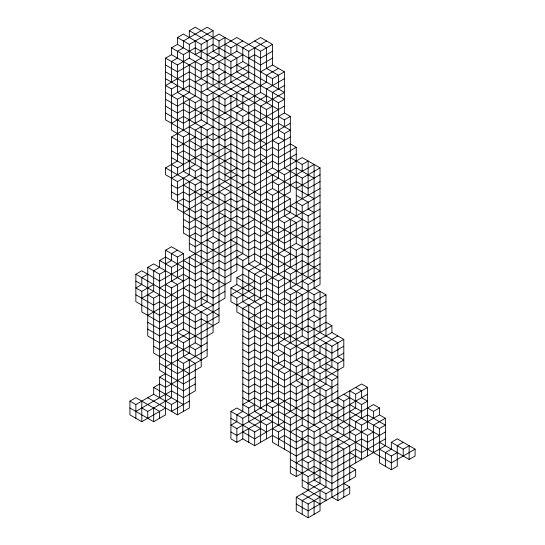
<?xml version="1.0" encoding="UTF-8"?>
<svg xmlns="http://www.w3.org/2000/svg" width="545" height="545" viewBox="0 0 545 545"><rect width="100%" height="100%" fill="white"/><g stroke="black" fill="none" stroke-linecap="round" stroke-linejoin="round"><path stroke-width="0.82" d="M272.5 58.117L260.619 64.978L236.857 51.257L213.088 64.978L177.445 44.397L177.445 37.537L183.386 34.11L201.207 44.397L219.029 34.11L248.738 51.257L266.56 40.97M189.326 37.537L189.326 30.677L195.267 27.25L219.029 40.97L224.969 37.537L224.969 85.558M224.969 71.838L219.029 75.271L207.148 68.411L201.207 71.838L171.505 54.691L171.505 47.831L177.445 44.397M290.322 123.293L254.678 143.873L248.738 140.44L242.797 143.873L230.91 137.013L224.969 140.44L213.088 133.58L201.207 140.44L165.564 119.859L165.564 58.117L171.505 54.691M177.445 37.537L189.326 44.397L213.088 30.677L213.088 51.257L230.91 61.551L242.797 54.691M171.505 47.831L183.386 54.691L195.267 47.831L230.91 68.411L242.797 61.551L272.5 78.698L284.381 71.838L284.381 112.999L290.322 116.432L290.322 191.895L272.5 202.181L266.56 198.755L254.678 205.615L219.029 185.034M165.564 58.117L177.445 64.978L189.326 58.117L201.207 64.978L219.029 54.691L219.029 40.97M207.148 54.691L236.857 37.544L260.619 51.257L272.5 44.397L272.5 64.978L260.619 71.838M224.969 44.397L230.91 47.831L242.797 40.97M266.56 95.852L248.738 106.139L189.326 71.838L165.564 85.558L171.505 88.992L177.445 85.558M171.505 95.852L189.326 85.558L207.148 95.852L248.738 71.838M195.267 82.132L219.029 68.411L254.678 88.992L266.56 82.132L266.56 75.271L278.441 68.411M165.564 92.418L177.445 99.279L189.326 92.418L189.326 64.978M165.564 71.838L183.386 82.132L189.326 78.698L201.207 85.558L207.148 82.132M248.738 58.117L254.678 54.691L260.619 58.117L272.5 51.257M201.207 92.418L248.738 64.978M177.445 64.978L177.445 92.418L195.267 102.712L201.207 99.279M171.505 123.293L183.386 116.432L207.148 130.153L213.088 126.719M224.969 112.999L224.969 99.279L254.678 82.132L254.678 47.831M242.797 198.755L236.857 202.181L230.91 198.755L207.148 212.475L201.207 209.042L195.267 212.475L171.505 198.755L171.505 137.013L201.207 119.859L219.029 130.153L236.857 119.859L236.857 112.999L242.797 109.572L242.797 95.852L248.738 92.418L248.738 85.558M236.857 99.279L224.969 106.139L213.088 99.279M171.505 88.992L171.505 130.153L183.386 137.013L189.326 133.58M213.088 119.859L260.619 92.418L260.619 51.257M284.381 78.698L266.56 88.992L266.56 102.712M195.267 137.013L177.445 147.3L171.505 143.873M165.564 106.139L177.445 112.999L183.386 109.572L189.326 112.999L201.207 106.139L224.969 119.859L230.91 116.432M284.381 85.558L272.5 92.418L272.5 167.88L284.381 174.741L296.262 167.88L314.09 178.174M177.445 154.16L183.386 150.733L207.148 164.454L230.91 150.733L242.797 157.594L248.738 154.16L254.678 157.594L260.619 154.16L266.56 157.594M230.91 109.572L242.797 116.432L254.678 109.572L272.5 119.859L284.381 112.999M189.326 99.279L189.326 174.741L177.445 181.601L165.564 174.741L165.564 167.88L177.445 161.02L177.445 99.279M230.91 130.153L213.088 140.44L189.326 126.719M207.148 75.271L266.56 109.572L272.5 106.139M260.619 92.418L278.441 102.712L284.381 99.279L236.857 71.838L236.857 58.117L213.088 44.397L195.267 54.691L195.267 40.97M171.505 164.454L177.445 167.88L201.207 154.16L207.148 157.594L230.91 143.873L242.797 150.733L248.738 147.3L254.678 150.733L278.441 137.013L284.381 140.44M230.91 123.293L242.797 130.153L248.738 126.719M254.678 123.293L284.381 106.139M171.505 178.174L195.267 164.454L195.267 130.153L207.148 123.293L207.148 95.852M254.678 130.153L242.797 137.013L183.386 102.712M165.564 366.826L189.326 353.106L189.326 257.063L224.969 277.643L236.857 270.783L236.857 126.719L248.738 119.859L260.619 126.719L266.56 123.293M189.326 167.88L195.267 171.314L201.207 167.88M278.441 116.432L284.381 119.859L290.322 116.432M165.564 167.88L195.267 185.034L201.207 181.601M278.441 130.153L284.381 133.58L290.322 130.153L278.441 123.293L260.619 133.58L213.088 106.139L183.386 123.293L165.564 112.999M177.445 202.181L183.386 198.755L189.326 202.181L236.857 174.741M224.969 174.741L236.857 167.88M272.5 140.44L278.441 143.873L290.322 137.013M183.386 212.475L230.91 185.034M296.262 215.902L296.262 147.3L278.441 157.594L272.5 154.16L254.678 164.454L248.738 161.02L242.797 164.454L230.91 157.594L207.148 171.314L171.505 150.733M201.207 202.181L207.148 205.615L213.088 202.181M219.029 191.895L224.969 195.321L230.91 191.895M236.857 188.461L248.738 181.601L254.678 185.034L302.203 157.594L320.031 167.88L320.031 284.504L284.381 305.084L266.56 294.797L242.797 308.518L242.797 411.421L236.857 414.847L236.857 421.707L230.91 425.141L236.857 428.568L266.56 411.421L266.56 109.572M272.5 167.88L254.678 178.174L248.738 174.741L242.797 178.174L219.029 164.454M296.262 154.16L278.441 164.454L272.5 161.02L254.678 171.314L248.738 167.88L242.797 171.314L189.326 140.44M248.738 195.321L278.441 178.174L278.441 143.873M290.322 157.594L302.203 164.454L308.143 161.02L308.143 195.321M129.914 407.987L153.676 421.707L165.564 414.847L165.564 250.203L171.505 246.776L183.386 253.636L183.386 329.098L201.207 339.385L213.088 332.525L213.088 284.504L219.029 281.077M189.326 236.482L195.267 233.056L201.207 236.482L236.857 215.902L242.797 219.335L248.738 215.902L278.441 233.056L302.203 219.335M224.969 215.902L201.207 229.622L195.267 226.195L189.326 229.622L183.386 226.195M272.5 174.741L272.5 188.461L260.619 195.321L219.029 171.314L207.148 178.174L201.207 174.741L177.445 188.461L171.505 185.034M272.5 181.601L278.441 185.034L314.09 164.454L314.09 287.937L325.971 294.797L325.971 335.958M171.505 315.378L165.564 311.944L159.617 315.378L135.855 301.658L135.855 274.217L141.795 270.783L159.617 281.077L183.386 267.357M201.207 359.966L165.564 339.385L159.617 342.819L147.736 335.958L147.736 267.357L153.676 263.923L183.386 281.077M141.795 298.224L153.676 291.364L153.676 270.783L159.617 267.357L159.617 260.496L165.564 257.063L195.267 274.217L201.207 270.783L207.148 274.217L219.029 267.357L224.969 270.783L236.857 263.923L260.619 277.643L266.56 274.217M177.445 250.203L171.505 253.636L171.505 260.496L165.564 263.923M248.738 209.042L242.797 212.475L201.207 188.461L189.326 195.321L183.386 191.895L177.445 195.321L171.505 191.895M266.56 191.895L272.5 195.321L296.262 181.601L308.143 188.461L320.031 181.601M302.203 198.755L302.203 178.174L320.031 167.88M147.736 274.217L141.795 277.643L141.795 284.504L135.855 287.937L141.795 291.364L153.676 284.504M165.564 250.203L177.445 257.063L183.386 253.636M213.088 92.418L213.088 236.482L195.267 246.776L189.326 243.343M219.029 233.056L230.91 226.195L248.738 236.482L254.678 233.056L260.619 236.482L278.441 226.195L302.203 239.916L320.031 229.622M254.678 212.475L260.619 209.042L266.56 212.475L290.322 198.755L290.322 212.475L272.5 222.762L242.797 205.615L230.91 212.475L224.969 209.042L207.148 219.335L201.207 215.902L189.326 222.762L183.386 219.335M296.262 188.461L320.031 174.741M147.736 267.357L159.617 274.217L165.564 270.783M159.617 260.496L171.505 267.357L201.207 250.203L207.148 253.636L236.857 236.482L248.738 243.343L254.678 239.916L260.619 243.343L266.56 239.916L296.262 257.063M207.148 239.916L213.088 243.343L219.029 239.916M254.678 219.335L224.969 236.482L177.445 209.042L177.445 181.601M260.619 222.762L320.031 188.461M159.617 287.937L183.386 274.217L195.267 281.077L201.207 277.643L213.088 284.504M236.857 243.343L195.267 267.357L183.386 260.496M296.262 202.181L302.203 205.615L320.031 195.321M147.736 294.797L153.676 298.224L159.617 294.797M165.564 284.504L171.505 287.937L189.326 277.643M278.441 219.335L284.381 222.762L320.031 202.181M290.322 205.615L308.143 215.902L320.031 209.042M147.736 315.378L183.386 294.797L195.267 301.658L207.148 294.797M207.148 281.077L213.088 277.643L213.088 243.343M236.857 257.063L242.797 260.496L254.678 253.636L278.441 267.357L302.203 253.636L308.143 257.063L320.031 250.203M320.031 215.902L308.143 222.762L284.381 209.042M242.797 267.357L254.678 260.496L314.09 294.797L320.031 291.364L320.031 332.525M260.619 257.063L266.56 253.636L314.09 281.077M320.031 222.762L284.381 243.343L254.678 226.195L248.738 229.622L219.029 212.475M189.326 305.084L159.617 322.238L141.795 311.944L141.795 291.364M236.857 277.643L242.797 274.217L260.619 284.504L302.203 260.496L320.031 270.783L278.441 294.797L266.56 287.937L260.619 291.364L236.857 277.643L236.857 284.504L272.5 305.084L284.381 298.224L296.262 305.084L308.143 298.224L320.031 305.084L325.971 301.658M272.5 257.063L296.262 243.343L296.262 222.762L284.381 215.902L284.381 174.741M224.969 291.364L213.088 298.224L201.207 291.364L195.267 294.797L183.386 287.937M325.971 308.518L320.031 311.944L314.09 308.518L296.262 318.805L290.322 315.378L284.381 318.805L278.441 315.378L272.5 318.805L266.56 315.378L260.619 318.805L230.91 301.658L230.91 287.937L236.857 284.504M272.5 263.923L254.678 274.217L254.678 301.658M266.56 246.776L284.381 257.063L290.322 253.636M290.322 246.776L296.262 250.203L320.031 236.482M165.564 325.665L171.505 329.098L183.386 322.238L195.267 329.098L219.029 315.378L201.207 305.084L201.207 126.719M189.326 311.944L195.267 315.378L224.969 298.224L224.969 195.321M254.678 281.077L230.91 294.797L236.857 298.224L254.678 287.937M320.031 243.343L308.143 250.203L296.262 243.343M183.386 329.098L171.505 335.958L165.564 332.525L159.617 335.958L147.736 329.098M135.855 294.797L153.676 305.084L159.617 301.658L171.505 308.518L183.386 301.658L207.148 315.378L219.029 308.518M189.326 332.525L159.617 349.679L153.676 346.245M236.857 305.084L254.678 294.797M248.738 106.139L248.738 263.923L278.441 281.077L284.381 277.643M284.381 270.783L290.322 274.217L320.031 257.063M159.617 356.539L165.564 353.106L171.505 356.539L195.267 342.819L201.207 346.245M165.564 346.245L171.505 349.679L177.445 346.245M177.445 339.385L183.386 342.819L219.029 322.238L219.029 95.852M320.031 263.923L278.441 287.937L266.56 281.077M242.797 260.496L242.797 301.658L254.678 308.518L266.56 301.658M189.326 346.245L195.267 349.679L207.148 342.819M248.738 318.805L266.56 308.518L272.5 311.944L278.441 308.518L284.381 311.944L290.322 308.518L296.262 311.944L325.971 294.797M284.381 291.364L290.322 294.797L302.203 287.937L302.203 205.615M302.203 281.077L308.143 284.504L320.031 277.643M159.617 397.7L159.617 377.12L165.564 373.686M177.445 359.966L183.386 363.399L207.148 349.679M165.564 407.987L141.795 421.707L129.914 414.847L129.914 401.127L135.855 397.7L159.617 411.421L159.617 418.281M129.914 401.127L135.855 404.56L153.676 394.267L153.676 387.406L159.617 383.98L165.564 387.406L201.207 366.826L201.207 311.944M135.855 411.421L171.505 390.84L183.386 397.7L195.267 390.84L195.267 363.399L183.386 356.539L183.386 342.819M195.267 377.12L183.386 383.98L159.617 370.259L159.617 274.217M141.795 407.987L147.736 411.421L171.505 397.7L171.505 349.679M195.267 383.98L183.386 390.84L159.617 377.12M320.031 318.805L314.09 315.378L290.322 329.098L278.441 322.238L266.56 329.098L236.857 311.944L236.857 298.224M153.676 394.267L171.505 404.56L177.445 401.127M308.143 318.805L314.09 322.238L325.971 315.378M189.326 401.127L171.505 411.421L171.505 404.56M272.5 353.106L278.441 349.679L278.441 281.077M308.143 339.385L302.203 335.958L284.381 346.245L284.381 366.826L278.441 370.259L278.441 425.141M147.736 397.7L177.445 414.847L189.326 407.987L189.326 359.966M242.797 349.679L248.738 353.106L254.678 349.679L260.619 353.106L266.56 349.679L278.441 356.539L284.381 353.106M278.441 342.819L290.322 349.679L331.912 325.665L331.912 332.525L343.793 339.385L343.793 366.826L296.262 394.267L290.322 390.84L284.381 394.267L278.441 390.84L272.5 394.267L266.56 390.84L260.619 394.267L254.678 390.84L248.738 394.267L242.797 390.84M272.5 366.826L284.381 359.966L296.262 366.826L302.203 363.399M331.912 332.525L290.322 356.539L278.441 349.679M290.322 363.399L302.203 356.539L314.09 363.399L325.971 356.539M242.797 335.958L248.738 339.385L254.678 335.958L260.619 339.385L272.5 332.525L308.143 353.106L314.09 349.679M337.852 335.958L320.031 346.245L320.031 353.106L308.143 359.966M242.797 363.399L248.738 366.826L254.678 363.399L260.619 366.826L266.56 363.399L284.381 373.686L290.322 370.259M314.09 335.958L331.912 346.245L343.793 339.385M308.143 442.288L296.262 449.148L272.5 435.428L254.678 445.721L242.797 438.861L236.857 442.288L230.91 438.861L230.91 411.421L236.857 407.987L266.56 425.141L272.5 421.707M278.441 383.98L272.5 387.406L266.56 383.98L260.619 387.406L254.678 383.98L248.738 387.406L242.797 383.98M308.143 366.826L284.381 380.546L266.56 370.259L260.619 373.686L254.678 370.259L248.738 373.686L242.797 370.259M343.793 346.245L331.912 353.106L314.09 342.819M320.031 490.309L320.031 510.89L308.143 517.75L296.262 510.89L296.262 497.169L320.031 483.449L320.031 428.568L266.56 397.7L260.619 401.127L254.678 397.7L242.797 404.56L248.738 407.987L254.678 404.56M343.793 353.106L284.381 387.406L266.56 377.12L260.619 380.546L254.678 377.12L248.738 380.546L242.797 377.12M230.91 411.421L242.797 418.281L278.441 397.7L302.203 411.421L308.143 407.987L314.09 411.421L361.614 383.98L367.555 387.406L367.555 428.568L379.436 435.428M290.322 383.98L296.262 387.406L302.203 383.98M242.797 356.539L248.738 359.966L254.678 356.539L260.619 359.966L266.56 356.539L308.143 380.546L314.09 377.12M296.262 291.364L296.262 359.966L320.031 373.686L331.912 366.826L331.912 346.245M242.797 322.238L272.5 339.385L284.381 332.525L337.852 363.399L343.793 359.966L337.852 356.539L337.852 342.819L308.143 325.665L272.5 346.245L266.56 342.819L260.619 346.245L254.678 342.819L248.738 346.245L242.797 342.819M385.383 438.861L361.614 452.582L355.674 449.148L331.912 462.869L308.143 449.148L296.262 456.008L272.5 442.288L272.5 407.987L290.322 397.7L296.262 401.127L325.971 383.98L325.971 342.819M325.971 377.12L331.912 380.546L337.852 377.12L320.031 366.826L320.031 359.966L314.09 356.539L314.09 322.238M230.91 418.281L254.678 432.001L260.619 428.568M284.381 414.847L308.143 401.127L314.09 404.56L337.852 390.84M308.143 394.267L314.09 397.7L320.031 394.267M314.09 383.98L325.971 390.84L337.852 383.98M284.381 421.707L254.678 438.861L242.797 432.001M230.91 432.001L236.857 435.428L278.441 411.421L290.322 418.281L296.262 414.847M272.5 428.568L278.441 432.001L284.381 428.568M278.441 438.861L284.381 435.428L296.262 442.288L308.143 435.428L314.09 438.861L373.495 404.56L379.436 407.987L379.436 414.847L385.383 418.281L385.383 445.721L331.912 476.589L314.09 466.302L296.262 476.589L290.322 473.162L290.322 418.281M290.322 432.001L302.203 425.141L314.09 432.001L355.674 407.987L355.674 394.267L367.555 387.406M325.971 404.56L331.912 407.987L337.852 404.56M337.852 397.7L343.793 401.127L349.733 397.7M296.262 428.568L302.203 432.001L367.555 394.267M343.793 394.267L361.614 404.56L367.555 401.127L361.614 397.7L361.614 390.84L355.674 387.406M320.031 435.428L325.971 438.861L337.852 432.001L337.852 363.399M337.852 425.141L343.793 428.568L349.733 425.141M367.555 407.987L373.495 411.421L379.436 407.987M296.262 462.869L308.143 456.008L331.912 469.729L355.674 456.008M314.09 452.582L320.031 449.148L325.971 452.582L349.733 438.861L349.733 390.84L355.674 394.267M349.733 418.281L361.614 425.141L379.436 414.847M302.203 459.442L308.143 462.869L314.09 459.442M349.733 432.001L355.674 435.428L367.555 428.568M385.383 418.281L373.495 425.141L373.495 452.582M320.031 462.869L361.614 438.861L367.555 442.288L385.383 432.001M242.797 397.7L290.322 425.141L308.143 414.847L314.09 418.281L325.971 411.421L367.555 435.428L373.495 432.001M349.733 411.421L379.436 428.568L385.383 425.141L367.555 414.847L355.674 421.707L355.674 428.568L325.971 445.721L320.031 442.288L314.09 445.721L254.678 411.421L254.678 308.518M290.322 466.302L308.143 476.589L320.031 469.729M308.143 483.449L320.031 476.589M385.383 466.302L385.383 452.582L391.324 449.148L391.324 442.288L397.264 438.861L415.086 449.148L415.086 456.008L409.145 459.442L379.436 442.288M302.203 480.022L325.971 493.743L355.674 476.589L355.674 469.729L331.912 483.449L290.322 459.442M403.205 442.288L397.264 445.721L397.264 466.302L391.324 469.729L379.436 462.869L379.436 428.568M296.262 497.169L308.143 504.03L320.031 497.169M379.436 449.148L391.324 456.008L397.264 452.582M391.324 442.288L403.205 449.148L409.145 445.721L409.145 459.442M331.912 435.428L331.912 497.169L337.852 500.603L349.733 493.743L349.733 486.883L308.143 510.89L296.262 504.03M415.086 449.148L391.324 462.869L331.912 428.568L331.912 407.987M272.5 44.397L260.619 37.537L242.797 47.831L242.797 61.551M254.678 40.97L266.56 47.831L266.56 68.411L278.441 75.271L278.441 88.992M213.088 30.677L207.148 27.25L183.386 40.97L183.386 47.831L177.445 51.257L177.445 58.117L171.505 61.551L171.505 82.132M272.5 64.978L284.381 71.838M189.326 30.677L207.148 40.97L207.148 88.992L224.969 99.279M236.857 64.978L284.381 92.418L260.619 106.139L260.619 119.859M278.441 109.572L230.91 82.132L230.91 61.551M165.564 64.978L177.445 71.838L201.207 58.117L201.207 44.397M272.5 126.719L236.857 106.139L236.857 92.418M296.262 147.3L290.322 143.873L278.441 150.733L272.5 147.3L266.56 150.733L260.619 147.3M165.564 78.698L207.148 102.712L248.738 78.698L248.738 51.257M248.738 133.58L266.56 143.873M165.564 99.279L177.445 106.139L195.267 95.852L195.267 61.551M302.203 178.174L284.381 167.88L284.381 133.58M260.619 161.02L266.56 164.454M230.91 150.733L219.029 143.873L213.088 147.3L207.148 143.873L195.267 150.733L171.505 137.013M266.56 171.314L314.09 198.755M296.262 195.321L308.143 202.181L308.143 209.042L314.09 212.475M272.5 188.461L290.322 198.755M278.441 212.475L219.029 178.174L207.148 185.034L183.386 171.314L183.386 137.013M308.143 229.622L302.203 226.195L260.619 250.203L254.678 246.776L248.738 250.203L230.91 239.916M171.505 157.594L183.386 164.454M308.143 236.482L314.09 239.916M183.386 185.034L219.029 205.615M213.088 236.482L224.969 243.343M248.738 257.063L236.857 250.203L224.969 257.063L183.386 233.056L183.386 178.174M331.912 325.665L325.971 322.238L308.143 332.525L290.322 322.238L278.441 329.098L266.56 322.238L248.738 332.525L242.797 329.098M213.088 277.643L224.969 284.504M230.91 287.937L260.619 305.084L260.619 407.987M325.971 363.399L337.852 370.259M201.207 298.224L213.088 305.084M135.855 274.217L177.445 298.224M331.912 387.406L308.143 373.686L308.143 353.106M135.855 281.077L165.564 298.224L189.326 284.504L195.267 287.937L201.207 284.504L213.088 291.364L230.91 281.077L230.91 95.852M213.088 325.665L201.207 318.805L195.267 322.238L177.445 311.944M349.733 404.56L361.614 411.421M308.143 387.406L296.262 380.546L296.262 366.826M325.971 397.7L314.09 390.84L314.09 363.399M343.793 407.987L331.912 401.127L331.912 380.546M177.445 325.665L171.505 322.238L171.505 287.937M177.445 332.525L189.326 339.385M331.912 421.707L325.971 418.281L325.971 390.84M147.736 322.238L159.617 329.098L207.148 301.658L207.148 205.615M266.56 404.56L272.5 407.987M337.852 445.721L343.793 449.148L343.793 497.169M349.733 452.582L361.614 459.442L361.614 425.141M189.326 373.686L153.676 353.106L153.676 298.224M349.733 466.302L355.674 469.729M159.617 363.399L177.445 373.686L207.148 356.539L207.148 315.378M266.56 432.001L248.738 421.707L248.738 407.987M343.793 483.449L349.733 486.883M153.676 387.406L183.386 404.56M331.912 490.309L314.09 480.022L314.09 432.001M302.203 493.743L320.031 504.03M403.205 449.148L403.205 456.008M391.324 456.008L391.324 469.729M373.495 411.421L373.495 418.281M367.555 435.428L367.555 456.008M361.614 404.56L361.614 418.281M355.674 435.428L355.674 462.869M349.733 480.022L349.733 445.721L325.971 432.001L325.971 425.141L320.031 421.707L320.031 387.406M343.793 401.127L343.793 421.707M343.793 428.568L343.793 435.428M337.852 438.861L337.852 500.603M325.971 438.861L325.971 486.883L302.203 500.603L302.203 514.323M325.971 493.743L325.971 500.603L302.203 486.883L302.203 432.001M320.031 373.686L320.031 380.546M314.09 294.797L314.09 315.378M314.09 397.7L314.09 425.141M314.09 500.603L314.09 514.323M308.143 215.902L308.143 277.643M308.143 284.504L308.143 346.245M308.143 380.546L308.143 456.008M308.143 462.869L308.143 469.729M308.143 476.589L308.143 490.309M308.143 504.03L308.143 517.75M302.203 164.454L302.203 171.314M302.203 335.958L302.203 294.797L290.322 287.937L290.322 274.217M302.203 349.679L302.203 425.141M296.262 250.203L296.262 284.504M296.262 387.406L296.262 476.589M290.322 219.335L290.322 267.357M290.322 294.797L290.322 342.819M290.322 349.679L290.322 411.421M284.381 119.859L284.381 126.719M284.381 222.762L284.381 250.203M284.381 257.063L284.381 339.385M284.381 373.686L284.381 449.148M278.441 102.712L278.441 137.013M278.441 185.034L278.441 274.217M278.441 356.539L278.441 363.399M278.441 432.001L278.441 445.721M272.5 78.698L272.5 85.558M272.5 195.321L272.5 401.127M266.56 425.141L266.56 438.861M260.619 126.719L260.619 263.923L248.738 270.783L248.738 291.364M260.619 277.643L260.619 298.224M260.619 414.847L260.619 442.288M254.678 88.992L254.678 260.496M254.678 432.001L254.678 445.721M248.738 305.084L248.738 401.127M248.738 428.568L248.738 442.288M242.797 116.432L242.797 123.293M242.797 130.153L242.797 253.636L224.969 263.923L219.029 260.496L213.088 263.923L189.326 250.203L189.326 181.601M242.797 418.281L242.797 438.861M236.857 44.397L236.857 51.264M236.857 428.568L236.857 442.288M230.91 47.831L230.91 54.691M224.969 119.859L224.969 181.601M219.029 61.551L219.029 68.411M219.029 75.271L219.029 88.992M213.088 64.978L213.088 85.558M207.148 130.153L207.148 198.755M201.207 64.978L201.207 78.698M201.207 85.558L201.207 119.859M195.267 102.712L195.267 123.293M195.267 171.314L195.267 178.174M195.267 185.034L195.267 308.518M195.267 315.378L195.267 342.819M195.267 349.679L195.267 356.539M189.326 44.397L189.326 58.117M183.386 54.691L183.386 88.992M183.386 95.852L183.386 130.153M183.386 363.399L183.386 411.421M177.445 167.88L177.445 174.741M177.445 257.063L177.445 277.643M177.445 414.847L177.445 284.504L171.505 281.077L171.505 267.357M171.505 329.098L171.505 342.819M153.676 407.987L153.676 421.707M147.736 411.421L147.736 418.281M141.795 401.127L141.795 421.707M135.855 404.56L135.855 418.281"/></g></svg>
